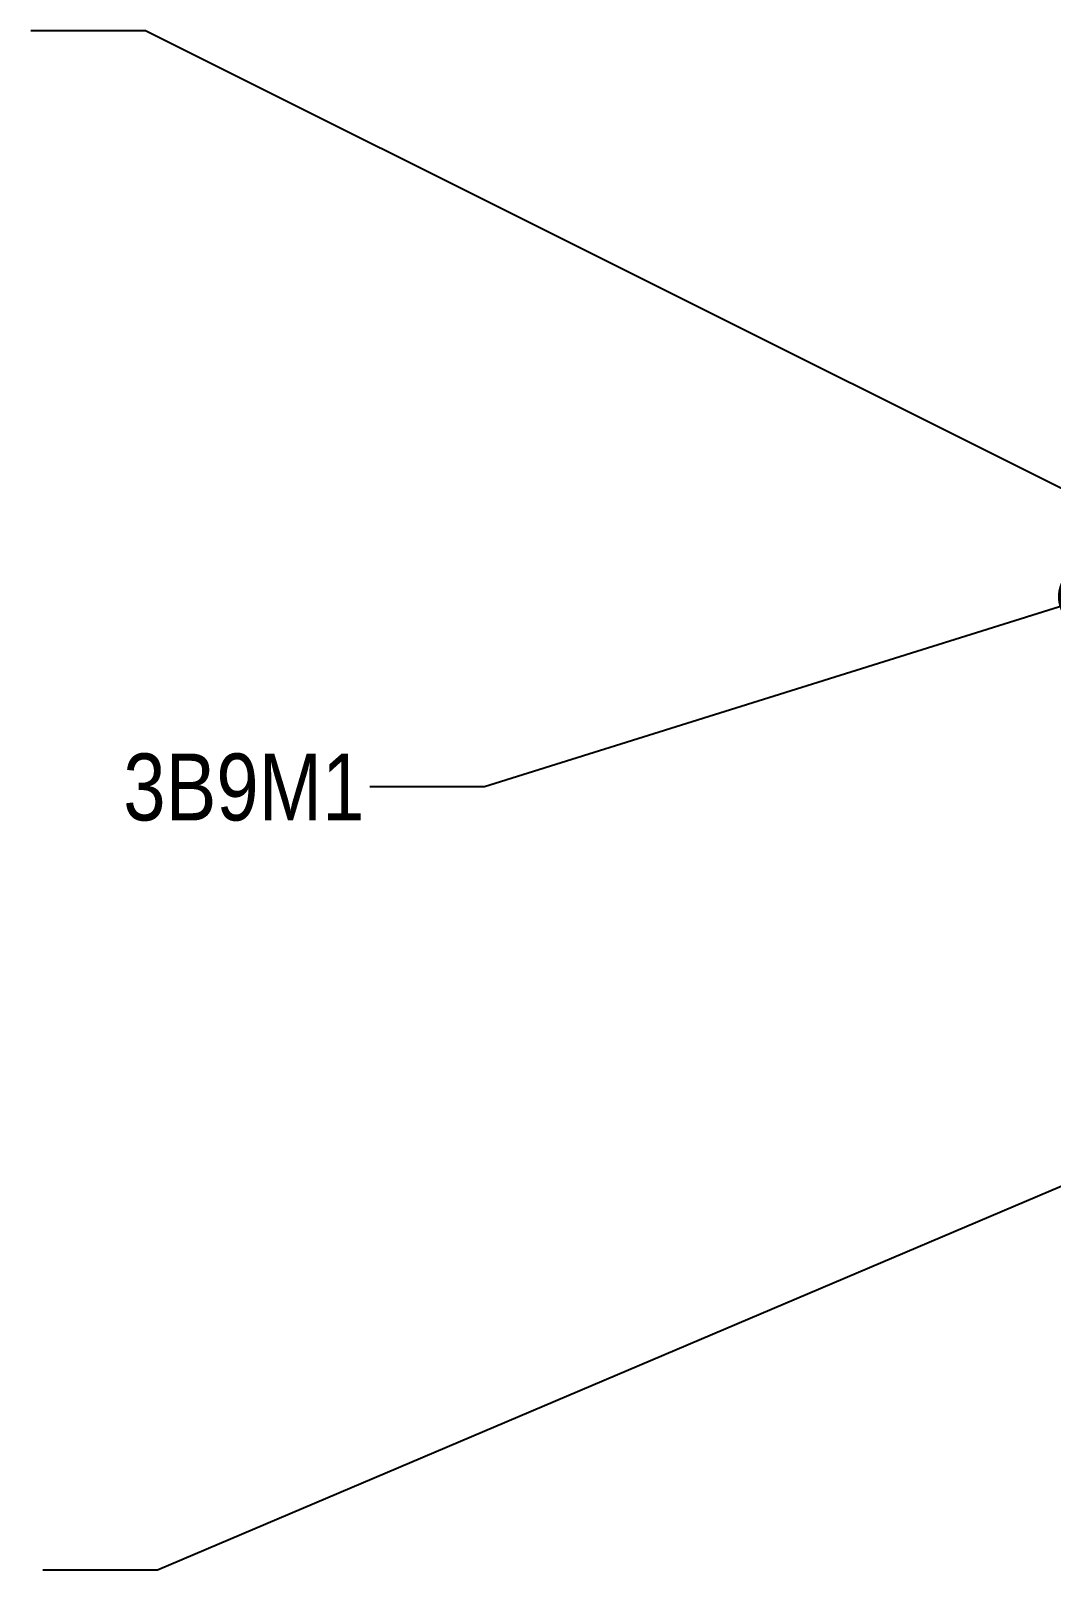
# Model space of a CAD drawing. Header units: millimetres. Extents: x 0 to 841, y 0 to 594.
# Drawn here: x 196.7 to 250, y 211.8 to 292.3 of the extents above; entities that cross this region are included whole.
import ezdxf

# ---------------------------------------------------------------- set-up
doc = ezdxf.new("R2010")
doc.units = ezdxf.units.MM
doc.header["$LTSCALE"] = 46.255
doc.layers.get('0').update_dxf_attribs({"linetype": 'CONTINUOUS'})
doc.layers.add('NOTE', color=7, linetype='CONTINUOUS')
doc.styles.get("Standard").update_dxf_attribs({"font": 'txt', "width": 0.85})
doc.styles.add('TEXTSTYLE_2', font='txt', dxfattribs={"width": 0.85})
doc.dimstyles.get("Standard").update_dxf_attribs({"dimtxt": 3.5, "dimasz": 3.5, "dimexe": 1.5, "dimexo": 1, "dimtad": 1, "dimtxsty": 'STANDARD', "dimblk": '_FILLED', "dimblk1": '_FILLED', "dimblk2": '_FILLED', "dimcen": 0.09, "dimadec": 0, "dimazin": 0, "dimtol": 1, "dimtp": 0.01, "dimtm": 0.01, "dimtfac": 1, "dimtofl": 0, "dimtmove": 0, "dimatfit": 3, "dimldrblk": '_FILLED', "dimfxl": 1, "dimtolj": 1, "dimarcsym": 0})

# ---------------------------------------------------------------- blocks, each defined once
blk = doc.blocks.new('_FILLED')
at = {"color": 0, "linetype": 'BYBLOCK'}
blk.add_solid([(0, 0), (-1, 0.214), (-1, -0.214)], dxfattribs=at)

msp = doc.modelspace()

# ---------------------------------------------------------------- texts
at = {"layer": 'NOTE', "color": 2, "linetype": 'CONTINUOUS', "insert": (201.486, 254.476), "char_height": 3.5, "width": 19.3375, "attachment_point": 1, "line_spacing_factor": 0.9, "style": 'TEXTSTYLE_2'}
msp.add_mtext('3B9M1', dxfattribs=at)

# ---------------------------------------------------------------- leaders
at = {"layer": 'NOTE', "color": 2, "linetype": 'CONTINUOUS'}
for points in [[(265.628, 260.795), (202.65, 292.274), (196.65, 292.274)], [(252.102, 262.68), (220.377, 252.726), (214.377, 252.726)], [(297.818, 251.919), (203.28, 211.764), (197.28, 211.764)]]:
    msp.add_leader(points, dimstyle='STANDARD', override={"dimtad": 0, "dimldrblk": 'DOT'}, dxfattribs=at)

doc.saveas('drawing.dxf')
